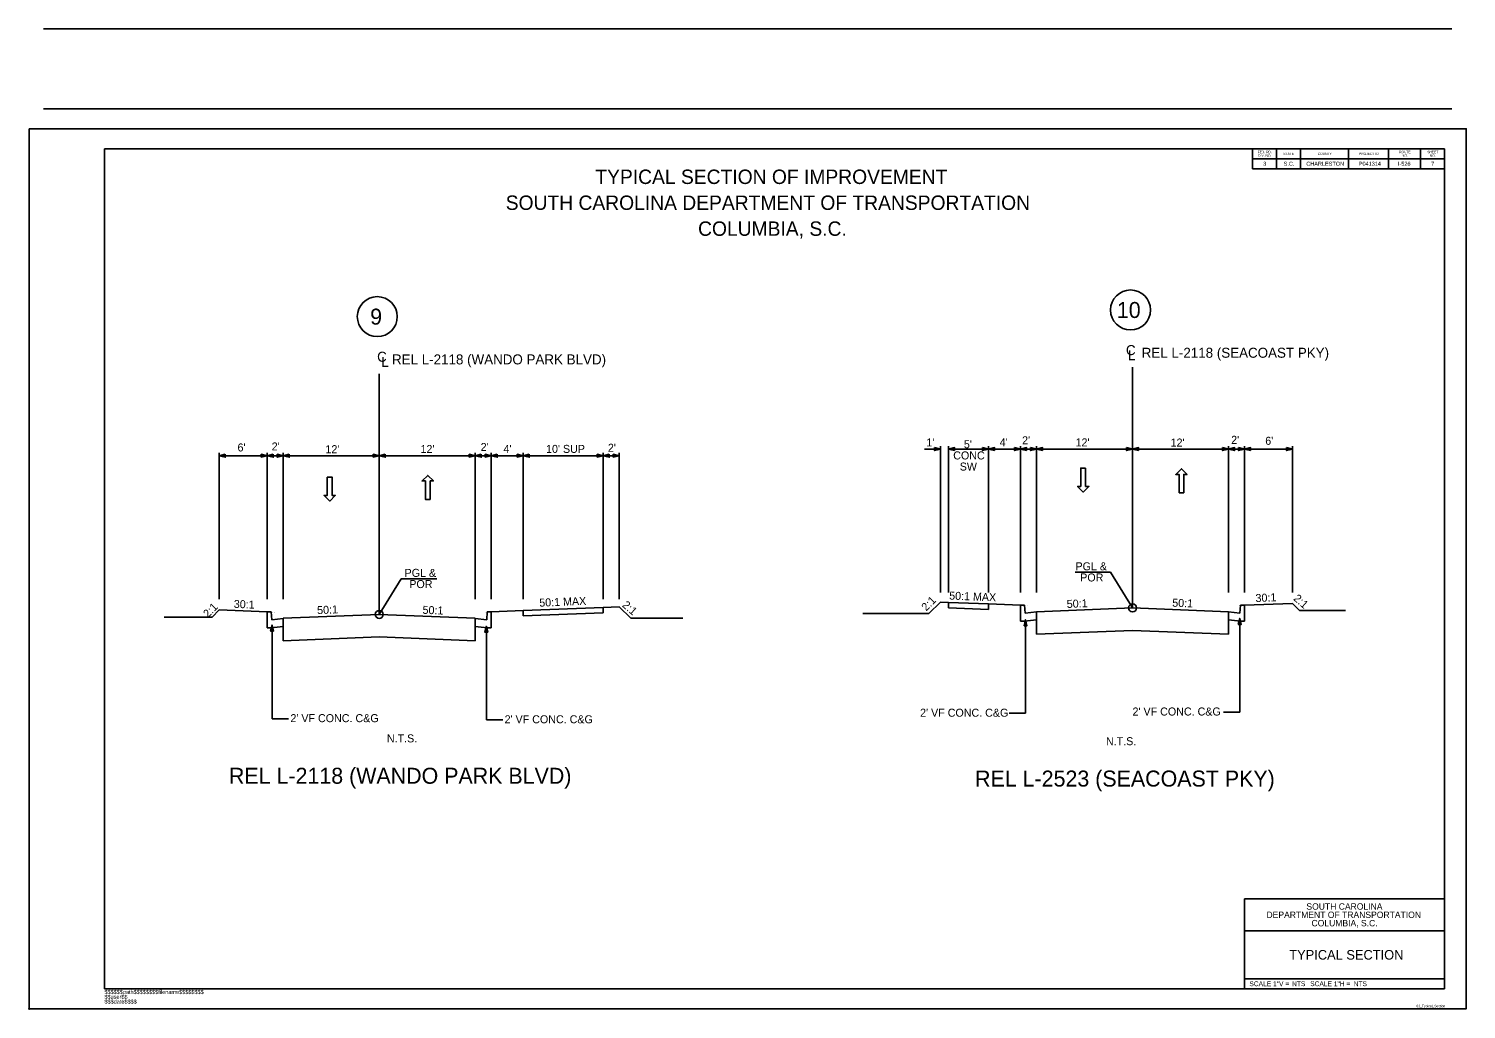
# Model space of a CAD drawing. Extents: x 1413 to 2541, y 8101 to 9215.
# Drawn here: x 1414.7 to 1594.3, y 8354.1 to 8476.7 of the extents above; entities that cross this region are included whole.
import ezdxf

# ---------------------------------------------------------------- set-up
doc = ezdxf.new("R2010")
doc.units = 0
for name, color, linetype in [('Default', 7, 'Continuous'), ('RD_SHT_Bndy', 7, 'Continuous'), ('RD_SHT_ID', 7, 'Continuous'), ('RD_SHT_IplotShp', 7, 'Continuous'), ('RD_SHT_Snap', 7, 'Continuous'), ('RD_SHT_TX', 7, 'Continuous'), ('RD_XS_Base', 7, 'Continuous'), ('RD_XS_CurbBase', 7, 'Continuous'), ('RD_XS_CurbFront', 7, 'Continuous'), ('RD_XS_CurbTop', 7, 'Continuous'), ('RD_XS_EarthShd', 7, 'Continuous'), ('RD_XS_ExGround', 7, 'Continuous'), ('RD_XS_Pave', 7, 'Continuous'), ('RD_XS_SW', 7, 'Continuous'), ('RD_XS_SWbase', 7, 'Continuous'), ('RD_XS_TieSlope', 7, 'Continuous'), ('RD_XS_TX_TOC', 7, 'Continuous')]:
    doc.layers.add(name, color=color, linetype=linetype)

msp = doc.modelspace()

# ---------------------------------------------------------------- linework, layer by layer
at = {"layer": 'Default'}
for p, q in [((1458.48, 8403.47), (1458.48, 8433.56)), ((1552.62, 8404.29), (1552.62, 8434.39)), ((1528.62, 8406.22), (1528.62, 8424.5)), ((1529.62, 8406.22), (1529.62, 8424.5)), ((1534.62, 8406.22), (1534.62, 8424.5)), ((1538.62, 8406.22), (1538.62, 8424.5)), ((1540.62, 8406.22), (1540.62, 8424.5)), ((1564.62, 8406.22), (1564.62, 8424.5)), ((1566.62, 8406.22), (1566.62, 8424.5)), ((1572.62, 8406.22), (1572.62, 8424.5)), ((1438.48, 8405.39), (1438.48, 8423.68)), ((1444.48, 8423.3), (1438.48, 8423.3)), ((1444.48, 8405.39), (1444.48, 8423.68)), ((1446.48, 8423.3), (1444.48, 8423.3)), ((1446.48, 8405.39), (1446.48, 8423.68)), ((1458.48, 8423.3), (1446.48, 8423.3)), ((1470.48, 8423.3), (1458.48, 8423.3)), ((1470.48, 8405.39), (1470.48, 8423.68)), ((1472.48, 8423.3), (1470.48, 8423.3)), ((1472.48, 8405.39), (1472.48, 8423.68)), ((1476.48, 8423.3), (1472.48, 8423.3)), ((1476.48, 8405.39), (1476.48, 8423.68)), ((1486.48, 8423.3), (1476.48, 8423.3)), ((1486.48, 8405.39), (1486.48, 8423.68)), ((1488.48, 8423.3), (1486.48, 8423.3)), ((1488.48, 8405.39), (1488.48, 8423.68)), ((1526.62, 8424.13), (1528.62, 8424.13)), ((1529.62, 8424.13), (1534.62, 8424.13)), ((1534.62, 8424.13), (1538.62, 8424.13)), ((1538.62, 8424.13), (1540.62, 8424.13)), ((1540.62, 8424.13), (1552.62, 8424.13)), ((1552.62, 8424.13), (1564.62, 8424.13)), ((1564.62, 8424.13), (1566.62, 8424.13)), ((1566.62, 8424.13), (1572.62, 8424.13)), ((1545.44, 8408.74), (1549.88, 8408.74)), ((1549.88, 8408.74), (1552.62, 8404.29)), ((1461.22, 8407.91), (1458.48, 8403.47)), ((1465.66, 8407.91), (1461.22, 8407.91)), ((1539.24, 8391.11), (1539.24, 8402.81)), ((1566.02, 8391.26), (1566.02, 8402.96)), ((1445.08, 8390.43), (1445.08, 8402.14)), ((1471.86, 8390.28), (1471.86, 8401.99)), ((1447.12, 8390.43), (1445.08, 8390.43)), ((1473.9, 8390.28), (1471.86, 8390.28)), ((1537.2, 8391.11), (1539.24, 8391.11)), ((1563.97, 8391.26), (1566.02, 8391.26))]:
    msp.add_line(p, q, dxfattribs=at)
for points in [[(1527.87, 8424.32), (1528.62, 8424.13), (1527.87, 8423.94)], [(1530.37, 8423.94), (1529.62, 8424.13), (1530.37, 8424.32)], [(1533.87, 8424.32), (1534.62, 8424.13), (1533.87, 8423.94)], [(1535.37, 8423.94), (1534.62, 8424.13), (1535.37, 8424.32)], [(1537.87, 8424.32), (1538.62, 8424.13), (1537.87, 8423.94)], [(1539.37, 8423.94), (1538.62, 8424.13), (1539.37, 8424.32)], [(1539.87, 8424.32), (1540.62, 8424.13), (1539.87, 8423.94)], [(1541.37, 8423.94), (1540.62, 8424.13), (1541.37, 8424.32)], [(1551.87, 8424.32), (1552.62, 8424.13), (1551.87, 8423.94)], [(1553.37, 8423.94), (1552.62, 8424.13), (1553.37, 8424.32)], [(1563.87, 8424.32), (1564.62, 8424.13), (1563.87, 8423.94)], [(1565.37, 8423.94), (1564.62, 8424.13), (1565.37, 8424.32)], [(1565.37, 8424.32), (1564.62, 8424.13), (1565.37, 8423.94)], [(1565.87, 8424.32), (1566.62, 8424.13), (1565.87, 8423.94)], [(1567.37, 8423.94), (1566.62, 8424.13), (1567.37, 8424.32)], [(1571.87, 8424.32), (1572.62, 8424.13), (1571.87, 8423.94)], [(1439.23, 8423.49), (1438.48, 8423.3), (1439.23, 8423.11)], [(1443.73, 8423.11), (1444.48, 8423.3), (1443.73, 8423.49)], [(1445.23, 8423.49), (1444.48, 8423.3), (1445.23, 8423.11)], [(1445.73, 8423.11), (1446.48, 8423.3), (1445.73, 8423.49)], [(1445.73, 8423.49), (1446.48, 8423.3), (1445.73, 8423.11)], [(1447.23, 8423.49), (1446.48, 8423.3), (1447.23, 8423.11)], [(1457.73, 8423.11), (1458.48, 8423.3), (1457.73, 8423.49)], [(1459.23, 8423.49), (1458.48, 8423.3), (1459.23, 8423.11)], [(1469.73, 8423.11), (1470.48, 8423.3), (1469.73, 8423.49)], [(1471.23, 8423.49), (1470.48, 8423.3), (1471.23, 8423.11)], [(1471.73, 8423.11), (1472.48, 8423.3), (1471.73, 8423.49)], [(1473.23, 8423.49), (1472.48, 8423.3), (1473.23, 8423.11)], [(1475.73, 8423.11), (1476.48, 8423.3), (1475.73, 8423.49)], [(1477.23, 8423.49), (1476.48, 8423.3), (1477.23, 8423.11)], [(1485.73, 8423.11), (1486.48, 8423.3), (1485.73, 8423.49)], [(1487.23, 8423.49), (1486.48, 8423.3), (1487.23, 8423.11)], [(1487.73, 8423.11), (1488.48, 8423.3), (1487.73, 8423.49)], [(1464.84, 8417.85), (1464.24, 8417.85), (1464.24, 8420.15), (1463.83, 8420.15), (1464.54, 8420.85), (1465.24, 8420.15), (1464.84, 8420.15)], [(1546.75, 8421.76), (1546.15, 8421.76), (1546.15, 8419.47), (1545.75, 8419.47), (1546.45, 8418.76), (1547.16, 8419.47), (1546.75, 8419.47)], [(1558.43, 8418.68), (1559.03, 8418.68), (1559.03, 8420.97), (1559.44, 8420.97), (1558.73, 8421.68), (1558.03, 8420.97), (1558.43, 8420.97)], [(1451.98, 8420.64), (1452.58, 8420.64), (1452.58, 8418.34), (1452.98, 8418.34), (1452.28, 8417.64), (1451.57, 8418.34), (1451.98, 8418.34)], [(1539.06, 8402.06), (1539.24, 8402.81), (1539.43, 8402.06)], [(1565.84, 8402.21), (1566.02, 8402.96), (1566.21, 8402.21)], [(1445.26, 8401.39), (1445.08, 8402.14), (1444.89, 8401.39)], [(1472.04, 8401.24), (1471.86, 8401.99), (1471.67, 8401.24)]]:
    msp.add_lwpolyline(points, close=True, dxfattribs=at)
for centre, radius in [((1458.23, 8440.69), 2.5), ((1552.37, 8441.52), 2.5), ((1552.62, 8404.29), 0.5), ((1458.48, 8403.47), 0.5)]:
    msp.add_circle(centre, radius, dxfattribs=at)
at = {"layer": 'RD_SHT_Bndy'}
for p, q in [((1416.53, 8476.67), (1592.53, 8476.67)), ((1416.53, 8466.67), (1592.53, 8466.67)), ((1416.53, 8464.17), (1592.53, 8464.17)), ((1591.63, 8461.67), (1424.13, 8461.67)), ((1424.13, 8461.67), (1424.13, 8356.67)), ((1567.63, 8461.67), (1567.63, 8459.17)), ((1567.63, 8460.42), (1591.63, 8460.42)), ((1570.63, 8461.67), (1570.63, 8459.17)), ((1573.63, 8461.67), (1573.63, 8459.17)), ((1579.63, 8461.67), (1579.63, 8459.17)), ((1584.63, 8461.67), (1584.63, 8459.17)), ((1588.63, 8461.67), (1588.63, 8459.17)), ((1591.63, 8356.67), (1591.63, 8461.67)), ((1567.63, 8459.17), (1591.63, 8459.17)), ((1566.63, 8367.92), (1591.63, 8367.92)), ((1566.63, 8356.67), (1566.63, 8367.92)), ((1566.63, 8363.92), (1591.63, 8363.92)), ((1566.63, 8357.92), (1591.63, 8357.92)), ((1424.13, 8356.67), (1591.63, 8356.67))]:
    msp.add_line(p, q, dxfattribs=at)
at = {"layer": 'RD_SHT_IplotShp'}
msp.add_lwpolyline([(1414.73, 8464.17), (1594.33, 8464.17), (1594.33, 8354.17), (1414.73, 8354.17)], close=True, dxfattribs=at)
at = {"layer": 'RD_SHT_Snap'}
for p, q in [((1414.73, 8464.17), (1414.73, 8354.17)), ((1594.33, 8464.17), (1594.33, 8354.17))]:
    msp.add_line(p, q, dxfattribs=at)
msp.add_circle((1414.73, 8354.17), 0.0607, dxfattribs=at)
at = {"layer": 'RD_XS_Base'}
for p, q in [((1552.62, 8401.47), (1540.62, 8400.99)), ((1564.62, 8400.99), (1552.62, 8401.47)), ((1446.48, 8400.17), (1458.48, 8400.65)), ((1458.48, 8400.65), (1470.48, 8400.17))]:
    msp.add_line(p, q, dxfattribs=at)
at = {"layer": 'RD_XS_CurbBase'}
for p, q in [((1538.62, 8404.61), (1538.62, 8402.61)), ((1566.62, 8404.61), (1566.62, 8402.61)), ((1444.48, 8403.78), (1444.48, 8401.78)), ((1472.48, 8403.78), (1472.48, 8401.78)), ((1539.12, 8402.61), (1540.62, 8402.77)), ((1540.62, 8400.99), (1540.62, 8402.77)), ((1564.62, 8400.99), (1564.62, 8402.77)), ((1566.12, 8402.61), (1564.62, 8402.77)), ((1444.48, 8401.78), (1444.98, 8401.78)), ((1444.98, 8401.78), (1446.48, 8401.95)), ((1446.48, 8400.17), (1446.48, 8401.95)), ((1471.98, 8401.78), (1470.48, 8401.95)), ((1470.48, 8400.17), (1470.48, 8401.95)), ((1472.48, 8401.78), (1471.98, 8401.78)), ((1538.62, 8402.61), (1539.12, 8402.61)), ((1566.62, 8402.61), (1566.12, 8402.61))]:
    msp.add_line(p, q, dxfattribs=at)
at = {"layer": 'RD_XS_CurbFront'}
for p, q in [((1446.48, 8401.95), (1446.48, 8402.95)), ((1470.48, 8401.95), (1470.48, 8402.95)), ((1540.62, 8402.77), (1540.62, 8403.77)), ((1564.62, 8402.77), (1564.62, 8403.77))]:
    msp.add_line(p, q, dxfattribs=at)
at = {"layer": 'RD_XS_CurbTop'}
for p, q in [((1539.12, 8404.61), (1538.62, 8404.61)), ((1539.2, 8403.61), (1539.12, 8404.61)), ((1566.04, 8403.61), (1566.12, 8404.61)), ((1566.12, 8404.61), (1566.62, 8404.61)), ((1444.98, 8403.78), (1444.48, 8403.78)), ((1445.06, 8402.78), (1444.98, 8403.78)), ((1446.48, 8402.95), (1445.06, 8402.78)), ((1446.48, 8402.99), (1446.48, 8402.95)), ((1470.48, 8402.99), (1470.48, 8402.95)), ((1470.48, 8402.95), (1471.9, 8402.78)), ((1471.9, 8402.78), (1471.98, 8403.78)), ((1471.98, 8403.78), (1472.48, 8403.78)), ((1540.62, 8403.77), (1539.2, 8403.61)), ((1540.62, 8403.81), (1540.62, 8403.77)), ((1564.62, 8403.81), (1564.62, 8403.77)), ((1564.62, 8403.77), (1566.04, 8403.61))]:
    msp.add_line(p, q, dxfattribs=at)
at = {"layer": 'RD_XS_EarthShd'}
for p, q in [((1529.62, 8404.97), (1528.62, 8405.01)), ((1538.62, 8404.61), (1534.62, 8404.77)), ((1566.62, 8404.61), (1572.62, 8404.85)), ((1444.48, 8403.78), (1438.48, 8404.02)), ((1472.48, 8403.78), (1476.48, 8403.94)), ((1486.48, 8404.34), (1488.48, 8404.42))]:
    msp.add_line(p, q, dxfattribs=at)
at = {"layer": 'RD_XS_ExGround'}
for p, q in [((1437.6, 8403.14), (1431.6, 8403.14)), ((1489.92, 8402.98), (1496.41, 8402.98)), ((1527.18, 8403.57), (1518.92, 8403.57)), ((1573.5, 8403.97), (1579.25, 8403.97))]:
    msp.add_line(p, q, dxfattribs=at)
at = {"layer": 'RD_XS_Pave'}
for p, q in [((1446.48, 8402.99), (1458.48, 8403.47)), ((1458.48, 8403.47), (1470.48, 8402.99)), ((1552.62, 8404.29), (1540.62, 8403.81)), ((1564.62, 8403.81), (1552.62, 8404.29))]:
    msp.add_line(p, q, dxfattribs=at)
at = {"layer": 'RD_XS_SW'}
for p, q in [((1534.62, 8404.77), (1529.62, 8404.97)), ((1476.48, 8403.94), (1486.48, 8404.34))]:
    msp.add_line(p, q, dxfattribs=at)
at = {"layer": 'RD_XS_SWbase'}
for p, q in [((1529.62, 8404.97), (1529.62, 8404.3)), ((1534.62, 8404.1), (1534.62, 8404.77)), ((1476.48, 8403.27), (1476.48, 8403.94)), ((1486.48, 8403.67), (1476.48, 8403.27)), ((1486.48, 8404.34), (1486.48, 8403.67)), ((1529.62, 8404.3), (1534.62, 8404.1))]:
    msp.add_line(p, q, dxfattribs=at)
at = {"layer": 'RD_XS_TieSlope'}
for p, q in [((1528.62, 8405.01), (1527.18, 8403.57)), ((1572.62, 8404.85), (1573.5, 8403.97)), ((1438.48, 8404.02), (1437.6, 8403.14)), ((1488.48, 8404.42), (1489.92, 8402.98))]:
    msp.add_line(p, q, dxfattribs=at)

# ---------------------------------------------------------------- texts
at = {"layer": 'Default'}
for s, height, p in [('10', 2, (1550.66, 8440.52)), ('9', 2, (1457.34, 8439.69)), ('C', 1.25, (1458.21, 8435.05)), (' L', 1.25, (1458.27, 8434.41)), ('REL L-2118 (WANDO PARK BLVD)', 1.25, (1460.07, 8434.72)), ('REL L-2118 (SEACOAST PKY)', 1.25, (1553.77, 8435.55)), ("6'", 1, (1440.76, 8423.84)), ("2'", 1, (1445.03, 8423.96)), ("12' ", 1, (1451.75, 8423.62)), ("12'", 1, (1463.63, 8423.64)), ("2'", 1, (1471.15, 8423.9)), ("4'", 1, (1474, 8423.66)), ("10' SUP", 1, (1479.32, 8423.66)), ("2'", 1, (1487.05, 8423.8)), ("1'", 1, (1526.85, 8424.46)), ("5'", 1, (1531.54, 8424.24)), ("4'", 1, (1536.02, 8424.49)), ("2'", 1, (1538.82, 8424.73)), ("2'", 1, (1564.95, 8424.79)), ("6'", 1, (1569.21, 8424.67)), ('CONC', 1, (1530.21, 8422.84)), ('SW', 1, (1531.02, 8421.45)), ('PGL &', 1, (1545.49, 8408.98)), ('PGL &', 1, (1461.64, 8408.16)), ('POR', 1, (1546.08, 8407.59)), ('POR', 1, (1462.23, 8406.76)), ("2' VF CONC. C&G", 1, (1447.37, 8390)), ("2' VF CONC. C&G", 1, (1474.14, 8389.86)), ("2' VF CONC. C&G", 1, (1526.07, 8390.68)), ("2' VF CONC. C&G", 1, (1552.62, 8390.83)), ('N.T.S.', 1, (1459.43, 8387.47)), ('N.T.S.', 1, (1549.3, 8387.12)), ('REL L-2118 (WANDO PARK BLVD)', 2, (1439.69, 8382.3)), ('REL L-2523 (SEACOAST PKY)', 2, (1532.94, 8381.95))]:
    msp.add_text(s, height=height, dxfattribs=at).set_placement(p)
for s, height, rotation, p in [('C', 1.25, 360, (1551.8, 8435.88)), (' L', 1.25, 360, (1551.58, 8435.24)), ("12'", 1, 360, (1545.5, 8424.47)), ("12' ", 1, 360, (1557.38, 8424.45)), ('50:1 MAX', 1, 357.7094, (1529.69, 8405.33)), ('2:1', 1, 45, (1437.06, 8403)), ('30:1', 1, 357.7094, (1440.28, 8404.29)), ('50:1', 1, 2.2906, (1450.73, 8403.5)), ('50:1', 1, 357.7094, (1463.87, 8403.55)), ('50:1 MAX', 1, 2.2906, (1478.49, 8404.43)), ('2:1', 1, 319.0212, (1488.76, 8404.51)), ('2:1', 1, 45, (1526.83, 8403.82)), ('50:1', 1, 2.2906, (1544.42, 8404.27)), ('50:1', 1, 357.7094, (1557.57, 8404.44)), ('30:1', 1, 2.2906, (1568.01, 8405.01)), ('2:1', 1, 319.0212, (1572.65, 8405.34))]:
    msp.add_text(s, height=height, rotation=rotation, dxfattribs=at).set_placement(p)
at = {"layer": 'RD_SHT_ID'}
for s, p in [('$$$$$$path$$$$$$$$filename$$$$$$$$', (1424.13, 8356.02)), ('$$user$$', (1424.13, 8355.42)), ('$$$date$$$$', (1424.13, 8354.82))]:
    msp.add_text(s, height=0.5, rotation=360, dxfattribs=at).set_placement(p)
at = {"layer": 'RD_SHT_TX'}
for s, height, p in [('FED. RD.', 0.3, (1568.26, 8461.12)), ('DIV. NO.', 0.3, (1568.32, 8460.67)), ('STATE', 0.3, (1571.47, 8460.9)), ('COUNTY', 0.3, (1575.77, 8460.9)), ('PROJECT ID', 0.3, (1580.93, 8460.9)), ('ROUTE', 0.3, (1585.93, 8461.12)), ('NO.', 0.3, (1586.29, 8460.67)), ('SHEET', 0.3, (1589.45, 8461.12)), ('NO.', 0.3, (1589.77, 8460.67)), ('TYPICAL SECTION OF IMPROVEMENT', 1.8, (1485.48, 8457.27)), ('3', 0.5, (1568.95, 8459.55)), ('S.C.', 0.5, (1571.51, 8459.55)), ('CHARLESTON', 0.5, (1574.34, 8459.55)), ('  P041314 ', 0.5, (1580.52, 8459.55)), ('  I-526   ', 0.5, (1585.41, 8459.55)), ('7', 0.5, (1589.94, 8459.54)), ('SOUTH CAROLINA DEPARTMENT OF TRANSPORTATION', 1.8, (1474.28, 8454.03)), ('COLUMBIA, S.C.', 1.8, (1498.32, 8450.79)), ('SOUTH CAROLINA', 0.8, (1574.35, 8366.56)), ('DEPARTMENT OF TRANSPORTATION', 0.8, (1569.36, 8365.52)), ('COLUMBIA, S.C.', 0.8, (1574.99, 8364.48)), ('TYPICAL SECTION', 1.2, (1572.21, 8360.32)), ('SCALE 1"V =', 0.6, (1567.23, 8357)), (' NTS ', 0.6, (1572.33, 8357)), ('SCALE 1"H =', 0.6, (1574.83, 8357)), (' NTS ', 0.6, (1580.03, 8357)), ('03_Typical_Section', 0.3, (1588.1, 8354.37))]:
    msp.add_text(s, height=height, dxfattribs=at).set_placement(p)
at = {"layer": 'RD_XS_TX_TOC'}
for s, p in [('TOCRT', (1539.17, 8404.51)), ('TOCLT', (1565.85, 8404.51)), ('TOCLT', (1445.03, 8403.68)), ('TOCRT', (1471.7, 8403.68))]:
    msp.add_text(s, height=0.1, dxfattribs=at).set_placement(p)

doc.saveas('drawing.dxf')
